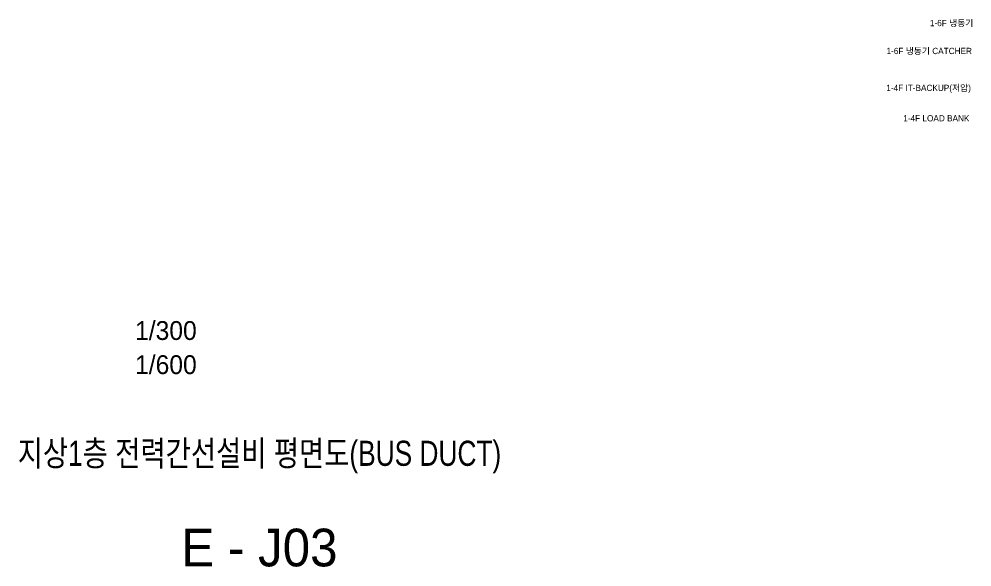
# Model space of a CAD drawing. Header units: millimetres. Extents: x 84228 to 374549, y -351975 to 847575.
# Drawn here: x 221762 to 267300, y -322636 to -296480 of the extents above; entities that cross this region are included whole.
import ezdxf
from ezdxf.enums import TextEntityAlignment as Align

# ---------------------------------------------------------------- set-up
doc = ezdxf.new("R2010")
doc.units = ezdxf.units.MM
doc.header["$LTSCALE"] = 150
doc.layers.get('Defpoints').update_dxf_attribs({"color": 150})
for name, color, linetype in [('-----41 Drawing Title', 2, 'Continuous'), ('-----42 Drawing Number', 2, 'Continuous'), ('-----43 Drawing Scale', 3, 'Continuous')]:
    doc.layers.add(name, color=color, linetype=linetype)
doc.styles.add('ELEC', font='Dotum.ttf')

msp = doc.modelspace()

# ---------------------------------------------------------------- texts
at = {"layer": '-----41 Drawing Title', "style": 'ELEC', "width": 0.8}
msp.add_text('지상1층 전력간선설비 평면도(BUS DUCT)', height=1200, dxfattribs=at).set_placement((233250, -317210), align=Align.MIDDLE_CENTER)
at = {"layer": '-----42 Drawing Number', "style": 'ELEC'}
msp.add_text('E - J03', height=1800, dxfattribs=at).set_placement((233250, -321710), align=Align.MIDDLE_CENTER)
at = {"layer": '-----43 Drawing Scale', "style": 'ELEC'}
for s, p in [('1/300', (228779, -311350)), ('1/600', (228779, -312980))]:
    msp.add_text(s, height=900, dxfattribs=at).set_placement(p, align=Align.MIDDLE_CENTER)
at = {"layer": 'Defpoints', "color": 1, "style": 'ELEC'}
for s, p in [('1-6F 냉동기', (266329, -296669, 0)), ('1-6F 냉동기 CATCHER', (265259, -298003, 0)), ('1-4F IT-BACKUP(저압)', (265230, -299766, 0)), ('1-4F LOAD BANK', (265599, -301216, 0))]:
    msp.add_text(s, height=300, dxfattribs=at).set_placement(p, align=Align.MIDDLE_CENTER)

doc.saveas('drawing.dxf')
